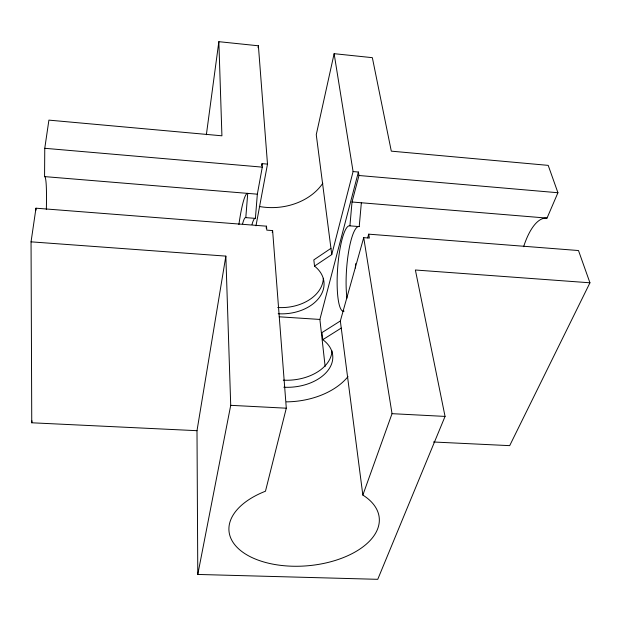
<?xml version="1.0" encoding="UTF-8"?>
<svg xmlns="http://www.w3.org/2000/svg" width="621" height="621" viewBox="0 0 621 621"><rect width="100%" height="100%" fill="white"/><g stroke="black" fill="none" stroke-linecap="round" stroke-linejoin="round"><path stroke-width="0.93" d="M35.987 210.092L35.987 208.19L266.518 226.184L266.797 230.135L272.619 230.585L286.297 408.199L265.47 491.219A75.413 41.405 -4.9 0 0 241.406 551.184A75.413 41.405 -4.9 0 0 348.435 555.415A75.413 41.405 -4.9 0 0 362.843 495.069L392.03 413.671L363.712 237.649L369.371 238.084L368.719 234.164L578.485 250.535L589.95 282.796L509.694 445.645L433.458 441.997M46.342 209.487A69.723 4.634 -86.2 0 0 44.565 176.605L44.766 148.295L48.904 120.125L221.922 135.805L218.848 41.677L258.39 45.791L267.496 164.107L255.984 225.819M242.601 223.824A43.493 4.929 -85.9 0 1 245.8 217.622L247.732 193.387A67.728 7.685 -85.9 0 0 238.891 224.507M251.994 224.554A43.431 5.294 -85.9 0 1 255.394 218.382L257.342 194.179L262.287 167.134L262.039 163.633L267.496 164.107M344.073 311.144A42.841 8.81 -85.8 0 1 337.591 269.025A42.841 8.81 -85.8 0 1 349.91 225.85L352.022 201.996L358.977 175.502L358.402 172.025L353.085 171.559L334.121 53.685L372.352 57.668L391.3 151.151L548.203 165.372L557.93 192.735L547.023 218.103A64.794 24.53 -85.5 0 0 523.619 246.708M346.96 298.165A42.779 9.152 -85.8 0 1 348.715 251.14A42.779 9.152 -85.8 0 1 359.217 226.587L361.352 202.772M35.987 208.19L31.05 241.841L225.85 256.116L196.997 430.687L31.749 422.785L31.989 420.859M206.366 134.734L218.848 41.677M258.072 47.708L258.39 45.791M261.689 165.535L262.039 163.633M589.95 282.796L415.379 270.003L445.055 416.412L377.754 579.323L197.788 574.441L230.717 405.327L225.85 256.116M266.145 228.062L266.518 226.184M272.239 232.471L272.619 230.585M334.121 53.685L316.26 134.672L331.761 254.579L314.529 266.114A39.938 28.1 -4.8 0 1 319.039 297.878A39.938 28.1 -4.8 0 1 278.2 313.737M331.761 254.579L353.085 171.559M325.132 366.406L319.885 319.442L358.402 172.025M362.843 495.069L340.339 320.987L363.712 237.649M367.671 237.843L368.719 234.164M330.954 248.353L313.83 259.881L314.529 266.114M340.339 320.987L321.996 332.592L322.796 339.679A42.546 27.914 -4.8 0 1 327.36 371.203A42.546 27.914 -4.8 0 1 283.805 387.217M322.796 339.679L341.255 328.067M230.717 405.327L286.297 408.199M392.03 413.671L445.055 416.412M279.217 316.803L319.885 319.442M245.8 217.622L255.394 218.382M349.91 225.85L359.217 226.587M44.565 176.605L257.342 194.179M352.022 201.996L547.023 218.103M44.766 148.295L262.287 167.134M358.977 175.502L557.93 192.735M196.997 430.687L197.788 574.441M31.05 241.841L31.749 422.785M323.324 278.278A39.721 28.1 -4.8 0 1 277.727 307.488M322.827 183.226A55.502 43.377 -4.6 0 1 259.314 206.482M347.993 376.605A66.222 43.462 -4.8 0 1 286.467 401.857M331.956 350.849A42.298 27.937 -4.8 0 1 283.269 380.153M355.569 263.684A42.841 8.81 -85.8 0 1 355.321 268.031"/></g></svg>
